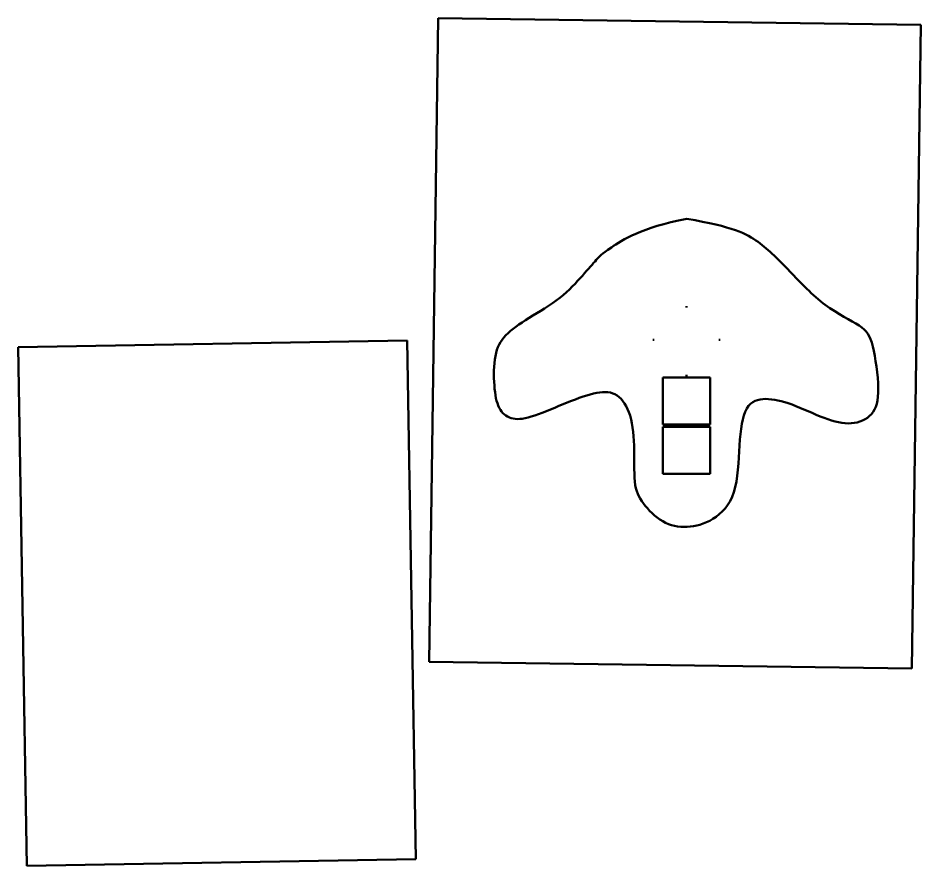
# Model space of a CAD drawing. Header units: inches. Extents: x -1 to 105, y -4 to 42.
# Drawn here: x 59.26 to 105.14, y -0.79 to 42.29 of the extents above; entities that cross this region are included whole.
import ezdxf

# ---------------------------------------------------------------- set-up
doc = ezdxf.new("R2010")
doc.units = ezdxf.units.IN
doc.header["$LTSCALE"] = 48
doc.header["$MEASUREMENT"] = 0
doc.layers.add('dev-cutouts', color=4, linetype='CONTINUOUS', lineweight=50)
doc.layers.add('image-background', color=7, linetype='CONTINUOUS', lineweight=50)
picture_1 = doc.add_image_def('image1.jpg', size_in_pixel=(3024, 4032))
picture_2 = doc.add_image_def('image2.jpg', size_in_pixel=(3024, 4032))

msp = doc.modelspace()

# ---------------------------------------------------------------- linework, layer by layer
at = {"layer": 'dev-cutouts'}
for p, q in [((93.223, 27.58), (93.223, 27.65)), ((91.584, 25.941), (91.514, 25.941)), ((94.862, 25.941), (94.932, 25.941)), ((93.223, 24.155), (93.223, 24.03)), ((93.223, 21.64), (93.223, 21.515))]:
    msp.add_line(p, q, dxfattribs=at)
at = {"layer": 'dev-cutouts', "color": 4}
for p, q in [((94.418, 24.03), (92.028, 24.03)), ((92.028, 24.03), (92.028, 21.64)), ((94.418, 21.64), (94.418, 24.03)), ((92.028, 21.64), (94.418, 21.64)), ((94.418, 21.515), (92.028, 21.515)), ((92.028, 21.515), (92.028, 19.125)), ((94.418, 19.125), (94.418, 21.515)), ((92.028, 19.125), (94.418, 19.125))]:
    msp.add_line(p, q, dxfattribs=at)
at = {"layer": 'dev-cutouts'}
msp.add_open_spline([(93.233, 32.084), (90.929, 31.643), (88.952, 30.361), (88.723, 30.093), (87.993, 29.265), (86.892, 28.031), (85.14, 27.02), (83.923, 26.188), (83.431, 25.24), (83.422, 23.532), (83.637, 22.379), (84.272, 21.869), (85.184, 21.914), (86.991, 22.692), (88.592, 23.309), (89.638, 23.327), (90.38, 22.405), (90.622, 20.623), (90.51, 18.53), (90.927, 17.665), (91.984, 16.577), (93.235, 16.333), (94.58, 16.691), (95.836, 17.947), (95.874, 20.691), (96.164, 22.739), (97.208, 23.029), (98.502, 22.739), (100.299, 21.885), (101.625, 21.562), (102.763, 22.055), (103.086, 23.228), (102.695, 25.947), (102.253, 26.627), (100.248, 27.544), (98.399, 29.493), (96.964, 30.988), (95.589, 31.69), (93.233, 32.084)], degree=3, dxfattribs=at)

# ---------------------------------------------------------------- pictures from other files: only their frames are drawn
at = {"layer": 'image-background', "color": 4}
image = msp.add_image(picture_1, insert=(80.146, 9.576), size_in_units=(24.536, 32.715), rotation=-0.8, dxfattribs=at)
image.dxf.flags = 1
image = msp.add_image(picture_2, insert=(59.706, -0.794), size_in_units=(19.77, 26.361), rotation=0.9776, dxfattribs=at)
image.dxf.flags = 1

doc.saveas('drawing.dxf')
